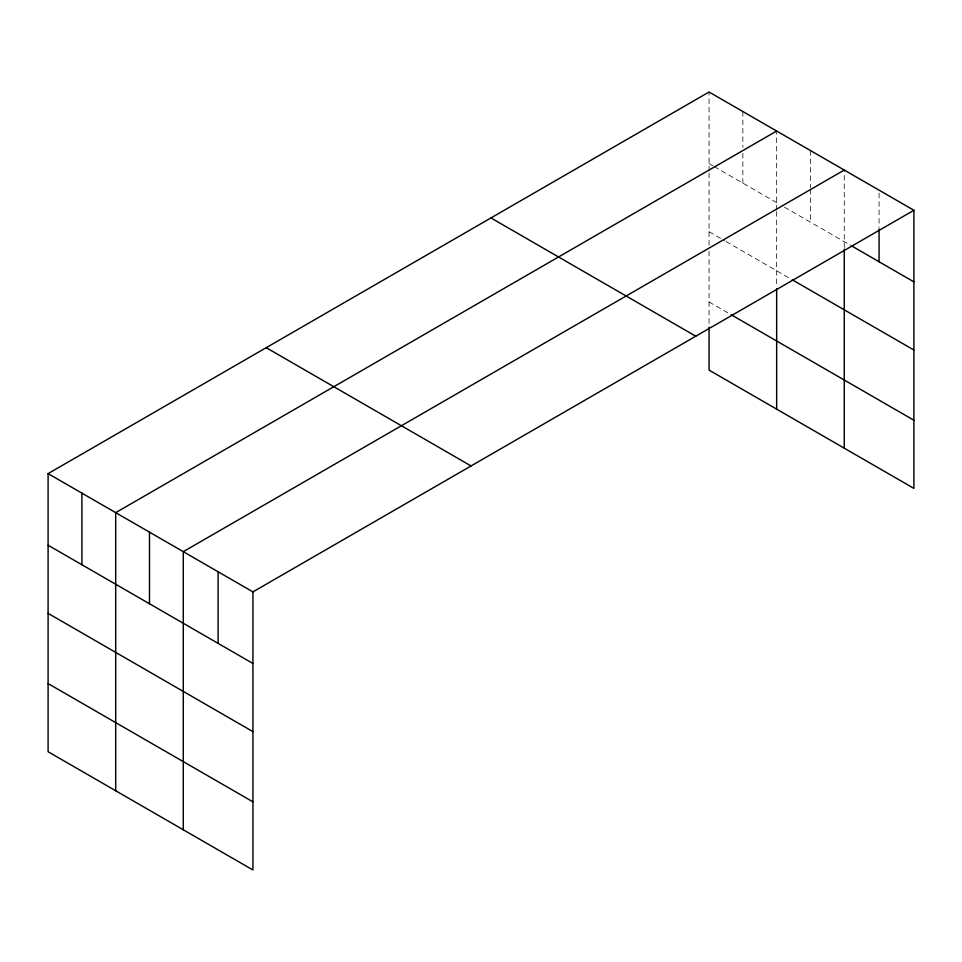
<?xml version="1.0" encoding="UTF-8"?>
<svg xmlns="http://www.w3.org/2000/svg" width="962" height="962" viewBox="0 0 962 962"><rect width="100%" height="100%" fill="white"/><g stroke="black" fill="none" stroke-linecap="round" stroke-linejoin="round"><path stroke-width="0.72" stroke-dasharray="4.81 3.61" d="M709.066 245.202L709.066 172.499M709.066 171.02L709.066 92.015M776.659 211.532L776.659 287.217M776.659 210.041L776.659 131.036M844.263 247.595L844.263 170.058M709.066 163.612L712.974 165.861M714.273 166.618L779.268 204.136M784.463 207.143L850.709 245.382M709.066 231.758L724.663 240.765M725.973 241.522L790.956 279.04M709.066 301.972L729.869 313.985M879.076 193.146L879.076 227.465M810.461 150.553L810.461 187.843M810.461 189.334L810.461 222.15M742.868 111.52L742.868 147.33M742.868 153.295L742.868 183.129M709.066 251.178L709.066 325.673"/><path stroke-width="1.44" d="M844.263 249.074L844.263 448.172M709.066 327.164L709.066 370.117L913.9 488.383L913.9 210.269L709.066 92.015L48.1 473.617L48.1 751.731L252.934 869.985L252.934 591.883L48.1 473.617M776.659 131.036L115.693 512.65L115.693 790.752M844.263 170.058L183.285 551.671L183.285 829.785M252.934 591.883L913.9 210.269M851.995 246.128L913.9 281.866M792.267 279.798L913.9 350.024M731.168 314.73L913.9 420.238M490.945 217.941L695.779 336.207M266.221 347.691L471.055 465.945M48.1 545.226L252.934 663.479M48.1 613.371L252.934 731.625M48.1 683.585L252.934 801.839M879.076 228.956L879.076 261.772M776.659 288.708L776.659 409.151M218.109 571.777L218.109 643.374M149.495 532.154L149.495 603.763M81.902 493.133L81.902 564.73"/></g></svg>
